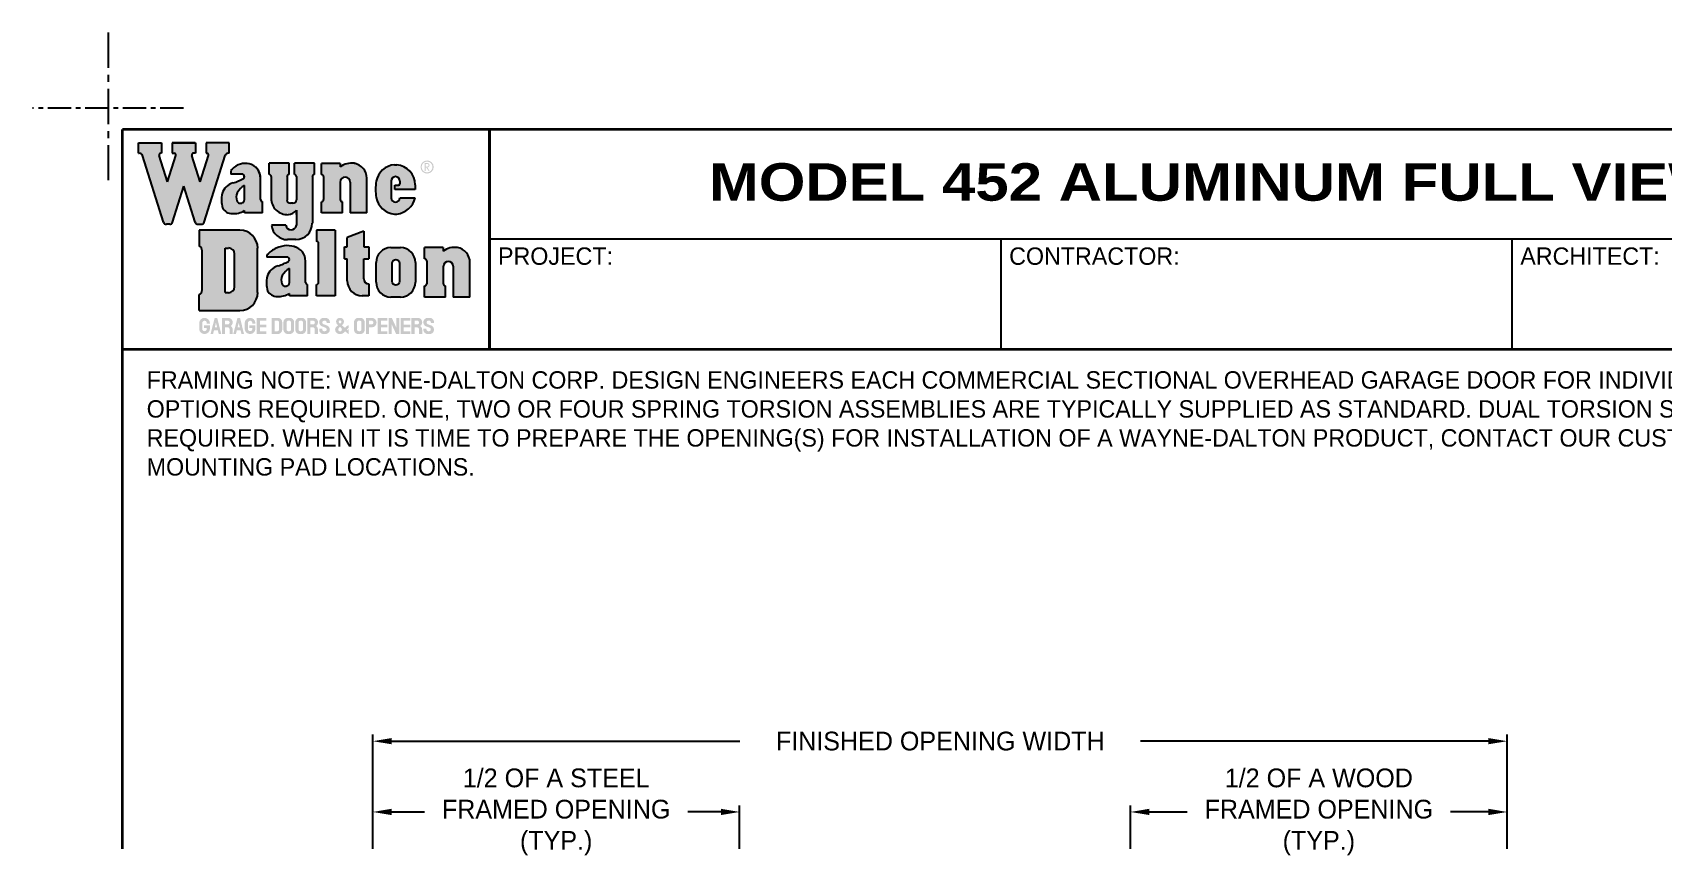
# Model space of a CAD drawing. Extents: x 541 to 3394, y 680 to 943.
# Drawn here: x 3047.4 to 3221.4, y 857.3 to 943.5 of the extents above; entities that cross this region are included whole.
import ezdxf

# ---------------------------------------------------------------- set-up
doc = ezdxf.new("R2010")
doc.units = 0
doc.header["$MEASUREMENT"] = 0
doc.linetypes.add('CENTER', pattern=[2, 1.25, -0.25, 0.25, -0.25])
doc.layers.get('0').update_dxf_attribs({"linetype": 'CONTINUOUS'})
doc.layers.get('DEFPOINTS').update_dxf_attribs({"linetype": 'CONTINUOUS'})
doc.layers.add('BORDER', color=2, linetype='CONTINUOUS')
doc.layers.add('POCHE', color=6, linetype='CONTINUOUS')
doc.dimstyles.get("Standard").update_dxf_attribs({"dimtxt": 2, "dimasz": 2, "dimexe": 0.7, "dimexo": 0.8, "dimgap": 0.7, "dimtad": 0, "dimtih": 1, "dimtoh": 1, "dimdec": 4, "dimzin": 0, "dimtxsty": 'STANDARD', "dimcen": 0.09, "dimazin": 3, "dimtfac": 1, "dimtdec": 4, "dimtofl": 0, "dimtmove": 0, "dimatfit": 3, "dimtolj": 1, "dimtzin": 0})

# ---------------------------------------------------------------- blocks, each defined once
blk = doc.blocks.new('*D4')
at = {"color": 0, "linetype": 'BYBLOCK'}
for p, q in [((3164.56, 855.17), (3164.56, 861.04)), ((3204.73, 855.17), (3204.73, 861.04)), ((3166.56, 860.34), (3170.61, 860.34)), ((3202.73, 860.34), (3198.68, 860.34))]:
    blk.add_line(p, q, dxfattribs=at)
for points in [[(3166.56, 860.68), (3166.56, 860.01), (3164.56, 860.34)], [(3202.73, 860.68), (3202.73, 860.01), (3204.73, 860.34)]]:
    blk.add_solid(points, dxfattribs=at)
at = {"layer": 'DEFPOINTS', "color": 0, "linetype": 'BYBLOCK'}
for p in [(3164.56, 860.34), (3164.56, 854.37), (3204.73, 854.37)]:
    blk.add_point(p, dxfattribs=at)
at = {"color": 0, "linetype": 'BYBLOCK', "insert": (3184.64, 860.34), "char_height": 2, "attachment_point": 5}
blk.add_mtext('\\A1;1/2 OF A WOOD\\PFRAMED OPENING\\P(TYP.)', dxfattribs=at)
blk = doc.blocks.new('*D5')
at = {"color": 0, "linetype": 'BYBLOCK'}
for p, q in [((3083.73, 855.17), (3083.73, 861.04)), ((3122.86, 855.17), (3122.86, 861.04)), ((3085.73, 860.34), (3089.26, 860.34)), ((3120.86, 860.34), (3117.33, 860.34))]:
    blk.add_line(p, q, dxfattribs=at)
for points in [[(3085.73, 860.68), (3085.73, 860.01), (3083.73, 860.34)], [(3120.86, 860.68), (3120.86, 860.01), (3122.86, 860.34)]]:
    blk.add_solid(points, dxfattribs=at)
at = {"layer": 'DEFPOINTS', "color": 0, "linetype": 'BYBLOCK'}
for p in [(3122.86, 860.34), (3083.73, 854.37), (3122.86, 854.37)]:
    blk.add_point(p, dxfattribs=at)
at = {"color": 0, "linetype": 'BYBLOCK', "insert": (3103.29, 860.34), "char_height": 2, "attachment_point": 5}
blk.add_mtext('\\A1;1/2 OF A STEEL\\PFRAMED OPENING\\P(TYP.)', dxfattribs=at)
blk = doc.blocks.new('*D7')
at = {"color": 0, "linetype": 'BYBLOCK'}
for p, q in [((3083.73, 854.97), (3083.73, 868.59)), ((3204.73, 855.17), (3204.73, 868.59)), ((3085.73, 867.89), (3122.89, 867.89)), ((3202.73, 867.89), (3165.63, 867.89))]:
    blk.add_line(p, q, dxfattribs=at)
for points in [[(3085.73, 868.22), (3085.73, 867.56), (3083.73, 867.89)], [(3202.73, 868.22), (3202.73, 867.56), (3204.73, 867.89)]]:
    blk.add_solid(points, dxfattribs=at)
at = {"layer": 'DEFPOINTS', "color": 0, "linetype": 'BYBLOCK'}
for p in [(3083.73, 867.89), (3083.73, 854.17), (3204.73, 854.37)]:
    blk.add_point(p, dxfattribs=at)
at = {"color": 0, "linetype": 'BYBLOCK', "insert": (3144.26, 867.89), "char_height": 2, "attachment_point": 5}
blk.add_mtext('\\A1;FINISHED OPENING WIDTH', dxfattribs=at)
blk = doc.blocks.new('A$C5A371CDF')
at = {"layer": 'BORDER', "color": 3}
for p, q in [((0, 53.1), (0, 60.7)), ((0, 60.7), (17.1, 60.7)), ((0, 53.1), (0.5, 53.1)), ((18.6, 1.6), (2.9, 51.4)), ((21.6, 31.6), (15.4, 51.4)), ((17.1, 53.1), (16.5, 53.1)), ((17.1, 60.7), (17.1, 53.1)), ((21.6, 31.6), (27.8, 51.4)), ((25.1, 60.7), (25.1, 53.1)), ((42.3, 60.7), (25.1, 60.7)), ((25.1, 53.1), (26.7, 53.1)), ((25.2, 60.7), (42.4, 60.7)), ((45.9, 31.6), (39.7, 51.4)), ((42.4, 53.1), (40.8, 53.1)), ((42.4, 60.7), (42.4, 53.1)), ((45.9, 31.6), (52.1, 51.4)), ((48.9, 1.6), (64.6, 51.4)), ((67.5, 60.7), (50.4, 60.7)), ((50.4, 60.7), (50.4, 53.1)), ((50.4, 53.1), (51, 53.1)), ((67.5, 53.1), (67, 53.1)), ((67.5, 53.1), (67.5, 60.7)), ((25.3, 1.6), (33.7, 28.3)), ((42.2, 1.6), (33.7, 28.3)), ((23.2, 0), (20.7, 0)), ((44.3, 0), (46.8, 0))]:
    blk.add_line(p, q, dxfattribs=at)
for centre, radius, start, end in [((0.3, 50.2), 2.87, 23.8032, 84.575), ((16.7, 51.7), 1.38, 97.4294, 193.0914), ((26.5, 51.7), 1.38, 346.9086, 82.5706), ((41, 51.7), 1.38, 97.4294, 193.0914), ((50.8, 51.7), 1.38, 346.9086, 82.5706), ((67.2, 50.2), 2.87, 95.425, 156.1968), ((20.7, 2.2), 2.23, 197.4566, 270), ((23.2, 2.2), 2.23, 270, 342.5434), ((44.3, 2.2), 2.23, 197.4566, 270), ((46.8, 2.2), 2.23, 270, 342.5434)]:
    blk.add_arc(centre, radius, start, end, dxfattribs=at)
blk = doc.blocks.new('A$C30C8439D')
at = {"layer": 'BORDER', "color": 3}
for p, q in [((14, 36.9), (0, 36.9)), ((0, 28.6), (0, 36.9)), ((14, 36.9), (14, 34.3)), ((24.7, 36.9), (24.5, 36.9)), ((1.6, 27), (1.6, 9.9)), ((33.8, 0), (33.8, 25.8)), ((14, 23), (14, 9.9)), ((21.4, 23), (21.4, 0)), ((0, 0), (0, 8.3)), ((15.6, 0), (0, 0)), ((15.6, 0), (15.6, 8.3)), ((33.8, 0), (21.4, 0))]:
    blk.add_line(p, q, dxfattribs=at)
for centre, radius, start, end in [((22.4, 23.1), 14, 81.4687, 127.0836), ((22.4, 25.7), 11.5, 0.7222, 79.1416), ((0, 27), 1.56, 0, 90), ((17.7, 23), 3.67, 0, 180), ((0, 9.9), 1.56, 270, 0), ((15.6, 9.9), 1.56, 180, 270)]:
    blk.add_arc(centre, radius, start, end, dxfattribs=at)
blk = doc.blocks.new('A$C3AFF48E5')
at = {"layer": 'BORDER', "color": 3}
for p, q in [((14.5, 48.2), (2, 43.6)), ((2, 36.5), (2, 43.6)), ((14.5, 48.2), (14.5, 36.5)), ((0, 36.5), (2, 36.5)), ((0, 27.6), (0, 36.5)), ((0, 27.6), (2, 27.6)), ((2, 11.1), (2, 27.6)), ((14.5, 36.5), (18.1, 36.5)), ((14.5, 12.5), (14.5, 27.6)), ((14.5, 27.6), (18.1, 27.6)), ((18.1, 36.5), (18.1, 27.6)), ((18.1, 8.9), (18.1, 0)), ((18.1, 0), (13.1, 0))]:
    blk.add_line(p, q, dxfattribs=at)
for centre, radius in [((18.1, 12.5), 3.63), ((13.1, 11.1), 11.1)]:
    blk.add_arc(centre, radius, 180, 270, dxfattribs=at)
blk = doc.blocks.new('A$C003E35E7')
at = {"layer": 'BORDER', "color": 3}
for p, q in [((7, 31.8), (7, 29.5)), ((15.3, 29.5), (7, 29.5)), ((29.3, 10.5), (29.3, 26.4)), ((17.2, 11.3), (17.2, 21)), ((17.2, 0.6), (17.2, 2.3)), ((30.8, 0.6), (17.2, 0.6)), ((30.8, 0.6), (30.8, 9))]:
    blk.add_line(p, q, dxfattribs=at)
for centre, radius, start, end in [((18.4, 23), 14.6, 106.572, 135.4618), ((18.2, 21.6), 15.9, 80.5415, 104.4613), ((18.1, 26.4), 11.1, 360, 76.2585), ((12.2, 29.1), 5.93, 135.6592, 152.5993), ((-2.1, 58.3), 37, 286.905, 300.0549), ((15.3, 27.6), 1.91, 358.4474, 89.2668), ((15.8, 27.6), 1.44, 296.5048, 0.6649), ((18.1, 26.4), 11.1, 360, 53.8483), ((19.7, 9.9), 19.7, 164.9529, 196.5029), ((12, 11.5), 11.9, 106.6326, 162.6633), ((20, 12.1), 8.9, 156.7262, 197.0716), ((24, 8.9), 13.9, 119.1597, 151.0415), ((8, 8.2), 8.15, 208.2403, 270.3139), ((9.2, 15.3), 15.3, 265.5805, 301.5914), ((14.3, 10.7), 3.01, 198.6203, 303.2947), ((12.8, 11.3), 4.45, 315, 0), ((30.8, 10.5), 1.56, 180, 270)]:
    blk.add_arc(centre, radius, start, end, dxfattribs=at)
blk = doc.blocks.new('A$C34F42C1B')
at = {"layer": 'BORDER', "color": 3}
for p, q in [((0, 60.1), (0, 48.4)), ((30.3, 60.1), (0, 60.1)), ((2.2, 15.6), (2.2, 44.5)), ((19.4, 46.7), (22, 46.7)), ((19.4, 13.4), (19.4, 46.7)), ((26.5, 17.8), (26.5, 42.3)), ((43.6, 13.4), (43.6, 46.7)), ((19.4, 13.4), (22, 13.4)), ((0, 0), (0, 11.7)), ((0, 0), (30.3, 0))]:
    blk.add_line(p, q, dxfattribs=at)
for centre, radius, start, end in [((30.3, 46.7), 13.4, 360, 90), ((-2.2, 44.5), 4.45, 0, 60), ((-2.2, 44.5), 4.45, 0, 60), ((22, 42.3), 4.45, 360, 90), ((-2.2, 15.6), 4.45, 300, 0), ((22, 17.8), 4.45, 270, 360), ((30.3, 13.4), 13.4, 270, 0)]:
    blk.add_arc(centre, radius, start, end, dxfattribs=at)
blk = doc.blocks.new('A$C6C01228E')
at = {"layer": 'BORDER', "color": 3}
for p, q in [((14, 49), (0, 49)), ((0, 49), (0, 40.6)), ((14, 49), (14, 0)), ((1.6, 9.9), (1.6, 39.1)), ((0, 0), (0, 8.3)), ((14, 0), (0, 0))]:
    blk.add_line(p, q, dxfattribs=at)
for centre, start, end in [((0, 39.1), 0, 90), ((0, 9.9), 270, 0)]:
    blk.add_arc(centre, 1.56, start, end, dxfattribs=at)
blk = doc.blocks.new('A$C4B0146AE')
at = {"layer": 'BORDER', "color": 3}
for p, q in [((0.4, 31.2), (0.4, 29.5)), ((15.3, 29.5), (0.4, 29.5)), ((29.3, 10.5), (29.3, 26.4)), ((17.2, 11.3), (17.2, 21)), ((17.2, 0.6), (17.2, 2.3)), ((30.8, 0.6), (17.2, 0.6)), ((30.8, 0.6), (30.8, 9))]:
    blk.add_line(p, q, dxfattribs=at)
for centre, radius, start, end in [((17.4, 11.6), 26.5, 94.7948, 112.3554), ((15.4, 18.1), 19.9, 69.0233, 90.5568), ((18.1, 26.4), 11.1, 360, 76.2585), ((17.2, 14.7), 23.5, 114.8073, 135.5301), ((-2.1, 58.3), 37, 286.905, 300.0549), ((15.3, 27.6), 1.91, 358.4474, 89.2668), ((15.8, 27.6), 1.44, 296.5048, 0.6649), ((19.7, 9.9), 19.7, 164.9529, 196.5029), ((12, 11.5), 11.9, 106.6326, 162.6633), ((20, 12.1), 8.9, 156.7262, 197.0716), ((24, 8.9), 13.9, 119.1597, 151.0415), ((8, 8.2), 8.15, 208.2403, 270.3139), ((9.2, 15.3), 15.3, 265.5805, 301.5914), ((14.3, 10.7), 3.01, 198.6203, 303.2947), ((12.8, 11.3), 4.45, 315, 0), ((30.8, 10.5), 1.56, 180, 270)]:
    blk.add_arc(centre, radius, start, end, dxfattribs=at)
blk = doc.blocks.new('A$C2B600A7C')
at = {"layer": 'BORDER', "color": 3}
for p, q in [((0, 48.6), (0, 57)), ((14.9, 57), (0, 57)), ((14.9, 48.6), (14.9, 57)), ((18.9, 48.6), (18.9, 57)), ((33.8, 57), (18.9, 57)), ((33.8, 48.6), (33.8, 57)), ((1.6, 47.1), (1.6, 30.9)), ((13.4, 47.1), (13.4, 29.8)), ((20.5, 47.1), (20.5, 29.8)), ((32.3, 47.1), (32.3, 12.2)), ((17.8, 27.2), (16, 27.2)), ((20.5, 22), (20.5, 10.7)), ((20.5, 18.7), (20.5, 20)), ((12.4, 10.7), (1.7, 10.7)), ((20, 0), (13.8, 0))]:
    blk.add_line(p, q, dxfattribs=at)
for centre, radius, start, end in [((0, 47.1), 1.56, 0, 90), ((14.9, 47.1), 1.56, 90, 180), ((18.9, 47.1), 1.56, 0, 90), ((33.8, 47.1), 1.56, 90, 180), ((13.8, 30.9), 12.3, 180.0258, 272.0447), ((16, 29.8), 2.67, 180, 270), ((17.8, 29.8), 2.67, 270, 0), ((13.4, 27.7), 9.02, 275.1101, 321.2651), ((20, 12.2), 12.2, 270, 0), ((13.8, 12.2), 12.2, 187.312, 270), ((16.5, 11.5), 4.17, 191.2025, 269.37), ((16.4, 11.5), 4.17, 270.63, 348.7975)]:
    blk.add_arc(centre, radius, start, end, dxfattribs=at)
blk = doc.blocks.new('A$C75AE7C7C')
at = {"layer": 'BORDER', "color": 3}
for p, q in [((11.1, 36.9), (18.3, 36.9)), ((0, 11.1), (0, 25.8)), ((29.4, 25.8), (29.4, 11.1)), ((18.3, 0), (11.1, 0))]:
    blk.add_line(p, q, dxfattribs=at)
blk.add_lwpolyline([(12, 11.6), (12, 25.4, -1), (17.4, 25.4), (17.4, 11.6, -1), (12, 11.6, -0.367531)], format="xyb", dxfattribs=at)
for centre, start, end in [((11.1, 25.8), 90, 180), ((18.3, 25.8), 0, 90), ((11.1, 11.1), 180, 270), ((18.3, 11.1), 270, 0)]:
    blk.add_arc(centre, 11.1, start, end, dxfattribs=at)
blk = doc.blocks.new('A$C48540B6E')
at = {"color": 3}
blk.add_arc((36.5, 18.5), 36.5, 170.4866, 189.5134, dxfattribs=at)
at = {"layer": 'BORDER', "color": 3}
for p, q in [((14.1, 36.9), (15.8, 36.9)), ((11.6, 24.7), (11.6, 12.2)), ((18.2, 24.7), (18.2, 22.7)), ((14.3, 18.5), (14.3, 21.6)), ((14.3, 21.6), (17.2, 21.6)), ((29.6, 18.5), (14.3, 18.5)), ((18.2, 12.2), (29.6, 12.2)), ((29.6, 21.9), (29.6, 18.5)), ((14.1, 0), (15.8, 0))]:
    blk.add_line(p, q, dxfattribs=at)
for centre, radius, start, end in [((15.5, 21.8), 15.2, 95.2784, 169.6754), ((14.4, 21.8), 15.2, 0.4199, 84.7216), ((14.9, 24.7), 3.29, 0, 180), ((15.5, 15.2), 15.2, 190.3246, 264.7216), ((14.9, 12.2), 3.29, 180, 0), ((14.1, 15.9), 15.9, 276.134, 346.9086), ((17.1, 22.7), 1.13, 276.0467, 359.7401)]:
    blk.add_arc(centre, radius, start, end, dxfattribs=at)
blk = doc.blocks.new('A$C4AB82BE2')
at = {"layer": 'POCHE'}
h = blk.add_hatch(color=7, dxfattribs=at)
h.paths.add_polyline_path([(220.3, 124.7, 1), (210.5, 124.7, 1)])
h.paths.add_polyline_path([(211.3, 124.7, -1), (219.4, 124.7, -1)], flags=16)
h.paths.add_polyline_path([(215.6, 124.4), (217.2, 121.8), (216.5, 121.8), (214.8, 124.4), (214.2, 124.4), (214.2, 121.8), (213.5, 121.8), (213.5, 127.6), (215.6, 127.6, -1)], flags=0)
h.paths.add_polyline_path([(215.6, 125), (214.2, 125), (214.2, 127), (215.6, 127, -1)], flags=0)
h.paths.add_polyline_path([(192.8, 126.5), (191, 126.5, 0.336522), (177.4, 114, 0.083211), (177.4, 101.9, 0.336522), (191, 89.5), (192.8, 89.5, 0.319019), (206.6, 101.7), (195.1, 101.7, -1), (188.6, 101.7), (188.6, 114.2, -1), (195.1, 114.2), (195.1, 112.2, -0.384932), (194.1, 111.1), (191.2, 111.1), (191.2, 108), (206.6, 108), (206.6, 111.4, 0.385375)])
h.paths.add_polyline_path([(170.3, 116.3, 0.356179), (161, 127.5, 0.201703), (150.5, 124.8), (150.5, 127.5), (136.5, 127.5), (136.5, 119.1, -0.414214), (138, 117.5), (138, 100.4, -0.414214), (136.5, 98.9), (136.5, 90.5), (152.1, 90.5), (152.1, 98.9, -0.414214), (150.5, 100.4), (150.5, 113.5, -1), (157.8, 113.5), (157.8, 90.5), (170.3, 90.5)])
h.paths.add_polyline_path([(129.7, 117.5, -0.414214), (131.2, 119.1), (131.2, 127.5), (116.3, 127.5), (116.3, 119.1, -0.414214), (117.9, 117.5), (117.9, 100.3, -0.414214), (115.2, 97.6), (113.4, 97.6, -0.414214), (110.8, 100.3), (110.8, 117.5, -0.414214), (112.3, 119.1), (112.3, 127.5), (97.4, 127.5), (97.4, 119.1, -0.414214), (99, 117.5), (99, 101.4, 0.424572), (111.6, 89.2, 0.204157), (117.9, 92.5), (117.9, 81.2, -0.354941), (113.8, 77.8, -0.354941), (109.8, 81.2), (99.1, 81.2, 0.37731), (111.2, 70.5), (117.4, 70.5, 0.414214), (129.7, 82.7)])
h.paths.add_polyline_path([(92.7, 98.9, -0.414214), (91.1, 100.4), (91.1, 116.3, 0.239379), (86.5, 125.3, 0.098096), (82.6, 127.1, 0.10475), (76, 126.8, 0.126728), (69.8, 123.1, 0.07405), (68.8, 121.7), (68.8, 119.4), (77.1, 119.4, -0.425947), (79, 117.5, -0.287502), (78.2, 116.2, -0.058021), (70.4, 112.8, 0.24756), (62.5, 104.9, 0.138539), (62.6, 94.2, 0.27767), (69.9, 89.9, 0.158433), (79.1, 92.2), (79.1, 90.5), (92.7, 90.5)])
h.paths.add_polyline_path([(77.8, 98, -0.46735), (73.3, 99.4, -0.177881), (73.7, 105.5, -0.140015), (79.1, 110.9), (79.1, 101.2, -0.198912)], flags=16)
h.paths.add_polyline_path([(64.6, 133.4, -0.271562), (67, 135.1), (67.5, 135.1), (67.5, 142.7), (50.4, 142.7), (50.4, 135.1), (51, 135.1, -0.489853), (52.1, 133.2), (45.9, 113.5), (39.7, 133.2, -0.489853), (40.8, 135.1), (42.4, 135.1), (42.4, 142.7), (25.1, 142.7), (25.1, 135.1), (26.7, 135.1, -0.489853), (27.8, 133.2), (21.6, 113.5), (15.4, 133.2, -0.489853), (16.5, 135.1), (17.1, 135.1), (17.1, 142.7), (0, 142.7), (0, 135.1), (0.5, 135.1, -0.271562), (2.9, 133.4), (18.6, 83.5, 0.327543), (20.7, 82), (23.2, 82, 0.327543), (25.3, 83.5), (33.7, 110.3), (42.2, 83.5, 0.327543), (44.3, 82), (46.8, 82, 0.327543), (48.9, 83.5)])
h.paths.add_polyline_path([(88.8, 64.2, 0.414214), (75.5, 77.6), (45.2, 77.6), (45.2, 65.9, -0.267949), (47.4, 62), (47.4, 33.1, -0.267949), (45.2, 29.2), (45.2, 17.5), (75.5, 17.5, 0.414214), (88.8, 30.9)])
h.paths.add_polyline_path([(71.7, 35.3, -0.414214), (67.2, 30.9), (64.6, 30.9), (64.6, 64.2), (67.2, 64.2, -0.414214), (71.7, 59.8)], flags=16)
h.paths.add_polyline_path([(117.9, 64.7, 0.094235), (110.6, 66, 0.076773), (102.7, 64.1, 0.090668), (95.8, 59.2), (95.8, 57.6), (110.6, 57.6, -0.425947), (112.6, 55.6, -0.287502), (111.8, 54.3, -0.058021), (103.9, 50.9, 0.24756), (96, 43.1, 0.138539), (96.2, 32.4, 0.27767), (103.4, 28.1, 0.158433), (112.6, 30.3), (112.6, 28.6), (126.2, 28.6), (126.2, 37, -0.414214), (124.6, 38.5), (124.6, 54.5, 0.299793)])
h.paths.add_polyline_path([(112.6, 49), (112.6, 39.3, -0.198912), (111.3, 36.2, -0.46735), (106.9, 37.5, -0.177881), (107.2, 43.6, -0.140015)], flags=16)
h.paths.add_polyline_path([(146.8, 77.6), (132.8, 77.6), (132.8, 69.3, -0.414214), (134.3, 67.7), (134.3, 38.5, -0.414214), (132.8, 37), (132.8, 28.6), (146.8, 28.6)])
h.paths.add_polyline_path([(168.2, 56.2), (171.8, 56.2), (171.8, 65.1), (168.2, 65.1), (168.2, 76.9), (155.7, 72.3), (155.7, 65.1), (153.7, 65.1), (153.7, 56.2), (155.7, 56.2), (155.7, 39.8, 0.414214), (166.8, 28.6), (171.8, 28.6), (171.8, 37.5, -0.414214), (168.2, 41.2)])
h.paths.add_polyline_path([(206.7, 53.5, 0.414214), (195.5, 64.6), (188.4, 64.6, 0.414214), (177.3, 53.5), (177.3, 38.8, 0.414214), (188.4, 27.6), (195.5, 27.6, 0.414214), (206.7, 38.8)])
h.paths.add_polyline_path([(189.3, 53, -1), (194.7, 53), (194.7, 39.2, -1), (189.3, 39.2)], flags=16)
h.paths.add_polyline_path([(227.6, 50.7, -1), (234.9, 50.7), (234.9, 27.6), (247.4, 27.6), (247.4, 53.5, 0.356179), (238, 64.6, 0.201703), (227.6, 61.9), (227.6, 64.6), (213.5, 64.6), (213.5, 56.2, -0.414214), (215.1, 54.7), (215.1, 37.5, -0.414214), (213.5, 36), (213.5, 27.6), (229.1, 27.6), (229.1, 36, -0.414214), (227.6, 37.5)])
h.paths.add_polyline_path([(217.2, 12.1), (215.9, 12.1, 0.797422), (214.4, 5.8), (217.4, 4.7, -0.797753), (216.9, 2.1), (216.3, 2.1, -0.425472), (214.9, 3.5), (214.9, 3.9), (212.6, 3.9), (212.6, 3.3, 0.414214), (215.9, 0), (217.2, 0, 0.797753), (218.7, 6.3), (215.7, 7.4, -0.797753), (216.3, 10), (216.9, 10, -0.425472), (218.2, 8.6), (218.2, 8.2), (220.6, 8.2), (220.6, 8.8, 0.414214)])
h.paths.add_polyline_path([(208.4, 12.1), (203.7, 12.1), (203.7, 0), (206, 0), (206, 5), (208, 5, -0.414214), (209.3, 3.6), (209.3, 0), (211.7, 0), (211.7, 3.3, 0.245228), (210.3, 6, 0.733998)])
h.paths.add_polyline_path([(208, 7.2), (206, 7.2), (206, 10), (208, 10, -1)], flags=16)
h.paths.add_polyline_path([(202.8, 7.1), (197.9, 7.1), (197.9, 10), (202.8, 10), (202.8, 12.1), (195.6, 12.1), (195.6, 0), (202.8, 0), (202.8, 2.1), (197.9, 2.1), (197.9, 5), (202.8, 5)])
h.paths.add_polyline_path([(194.7, 12.1), (192.3, 12.1), (192.3, 5), (189, 12.1), (186.7, 12.1), (186.7, 0), (189, 0), (189, 7.1), (192.3, 0), (194.7, 0)])
h.paths.add_polyline_path([(185.8, 2.1), (180.9, 2.1), (180.9, 5), (185.8, 5), (185.8, 7.1), (180.9, 7.1), (180.9, 10), (185.8, 10), (185.8, 12.1), (178.5, 12.1), (178.5, 0), (185.8, 0)])
h.paths.add_polyline_path([(174.1, 12.1), (169.7, 12.1), (169.7, 0), (172, 0), (172, 5), (174.1, 5, 1)])
h.paths.add_polyline_path([(172, 7.2), (172, 10), (173.9, 10, -1), (173.9, 7.2)], flags=16)
h.paths.add_polyline_path([(168.8, 3.3), (168.8, 8.8, 0.414214), (165.5, 12.1), (164.1, 12.1, 0.414214), (160.8, 8.8), (160.8, 3.3, 0.414214), (164.1, 0), (165.5, 0, 0.414214)])
h.paths.add_polyline_path([(165.1, 2.1), (164.5, 2.1, -0.425472), (163.1, 3.5), (163.1, 8.6, -0.425472), (164.5, 10), (165.1, 10, -0.425472), (166.4, 8.6), (166.4, 3.5, -0.425472)], flags=16)
h.paths.add_polyline_path([(155.6, 3.3), (156.9, 4.6), (156.9, 6.6), (156.2, 6.6), (154.1, 4.6), (151.8, 6.5), (152.2, 6.9, 0.275888), (153.2, 10, 0.33946), (150.7, 12.1), (150, 12.1, 0.33946), (147.5, 10, 0.275888), (148.6, 6.9), (148.9, 6.5), (147.7, 5.5, 0.212368), (146.7, 3.2, 0.399461), (150, 0), (150.4, 0), (150.7, 0, 0.186711), (153, 0.9), (154.2, 2), (156.6, 0), (156.9, 0), (156.9, 3.4), (156.3, 3.4), (156.3, 2.7)])
h.paths.add_polyline_path([(150.4, 1.9, -0.682393), (149.6, 4.6), (150.4, 5.3), (151.2, 4.6, -0.682393)], flags=16)
h.paths.add_polyline_path([(150.4, 7.8), (149.7, 8.3, -0.695473), (150.4, 10.2, -0.695473), (151, 8.3)], flags=16)
h.paths.add_polyline_path([(140.9, 6.3), (137.9, 7.4, -0.797753), (138.5, 10), (139.1, 10, -0.425472), (140.4, 8.6), (140.4, 8.2), (142.8, 8.2), (142.8, 8.8, 0.414214), (139.5, 12.1), (138.1, 12.1, 0.797422), (136.7, 5.8), (139.7, 4.7, -0.797753), (139.1, 2.1), (138.5, 2.1, -0.425472), (137.1, 3.5), (137.1, 3.9), (134.8, 3.9), (134.8, 3.3, 0.414214), (138.1, 0), (139.5, 0, 0.797753)])
h.paths.add_polyline_path([(132.5, 6, 0.733998), (130.6, 12.1), (125.9, 12.1), (125.9, 0), (128.2, 0), (128.2, 5), (130.2, 5, -0.414214), (131.5, 3.6), (131.5, 0), (133.9, 0), (133.9, 3.3, 0.245228)])
h.paths.add_polyline_path([(128.2, 7.2), (128.2, 10), (130.2, 10, -1), (130.2, 7.2)], flags=16)
h.paths.add_polyline_path([(125, 3.3), (125, 8.8, 0.414214), (121.7, 12.1), (120.3, 12.1, 0.414214), (117, 8.8), (117, 3.3, 0.414214), (120.3, 0), (121.7, 0, 0.414214)])
h.paths.add_polyline_path([(121.3, 2.1), (120.7, 2.1, -0.425472), (119.4, 3.5), (119.4, 8.6, -0.425472), (120.7, 10), (121.3, 10, -0.425472), (122.7, 8.6), (122.7, 3.5, -0.425472)], flags=16)
h.paths.add_polyline_path([(116.1, 3.3), (116.1, 8.8, 0.414214), (112.8, 12.1), (111.5, 12.1, 0.414214), (108.1, 8.8), (108.1, 3.3, 0.414214), (111.5, 0), (112.8, 0, 0.414214)])
h.paths.add_polyline_path([(112.4, 2.1), (111.8, 2.1, -0.425472), (110.5, 3.5), (110.5, 8.6, -0.425472), (111.8, 10), (112.4, 10, -0.425472), (113.8, 8.6), (113.8, 3.5, -0.425472)], flags=16)
h.paths.add_polyline_path([(107.2, 3.3), (107.2, 8.8, 0.414214), (103.9, 12.1), (99.3, 12.1), (99.3, 0), (103.9, 0, 0.414214)])
h.paths.add_polyline_path([(101.6, 2.1), (101.6, 10), (103.6, 10, -0.425472), (104.9, 8.6), (104.9, 3.5, -0.425472), (103.6, 2.1)], flags=16)
h.paths.add_polyline_path([(95.3, 2.1), (90.5, 2.1), (90.5, 5), (95.3, 5), (95.3, 7.1), (90.5, 7.1), (90.5, 10), (95.3, 10), (95.3, 12.1), (88.1, 12.1), (88.1, 0), (95.3, 0)])
h.paths.add_polyline_path([(87.2, 6.6), (82.7, 6.6), (82.7, 4.6), (84.9, 4.6), (84.9, 3.9, -1.026783), (81.6, 3.8), (81.6, 8.3, -1.026783), (84.9, 8.2), (84.9, 7.8), (87.2, 7.8), (87.2, 8.3, 0.924635), (79.2, 8.5), (79.2, 3.6, 0.924635), (87.2, 3.8)])
h.paths.add_polyline_path([(75.7, 12.1), (74.7, 12.1), (73.8, 12.1), (70.7, 0), (72.6, 0), (73.3, 2.8), (74.7, 2.8), (76.1, 2.8), (76.8, 0), (78.7, 0)])
h.paths.add_polyline_path([(75.6, 5), (74.7, 5), (73.9, 5), (74.7, 8.4)], flags=16)
h.paths.add_polyline_path([(68.8, 6, 0.733998), (66.9, 12.1), (62.2, 12.1), (62.2, 0), (64.6, 0), (64.6, 5), (66.5, 5, -0.414214), (67.9, 3.6), (67.9, 0), (70.2, 0), (70.2, 3.3, 0.245228)])
h.paths.add_polyline_path([(64.6, 7.2), (64.6, 10), (66.5, 10, -1), (66.5, 7.2)], flags=16)
h.paths.add_polyline_path([(58.7, 12.1), (57.7, 12.1), (56.8, 12.1), (53.7, 0), (55.6, 0), (56.3, 2.8), (57.7, 2.8), (59.1, 2.8), (59.8, 0), (61.7, 0)])
h.paths.add_polyline_path([(58.6, 5), (57.7, 5), (56.9, 5), (57.7, 8.4)], flags=16)
h.paths.add_polyline_path([(53.2, 6.6), (48.7, 6.6), (48.7, 4.6), (50.9, 4.6), (50.9, 3.9, -1.026783), (47.5, 3.8), (47.5, 8.3, -1.026783), (50.9, 8.2), (50.9, 7.8), (53.2, 7.8), (53.2, 8.3, 0.924635), (45.2, 8.5), (45.2, 3.6, 0.924635), (53.2, 3.8)])
at = {"color": 7}
blk.add_blockref('A$C5A371CDF', (0, 82), dxfattribs=at)
at = {"color": 3}
for name, p in [('A$C003E35E7', (61.8, 89.9)), ('A$C2B600A7C', (97.4, 70.5)), ('A$C30C8439D', (136.5, 90.5)), ('A$C48540B6E', (176.9, 89.5)), ('A$C34F42C1B', (45.2, 17.5)), ('A$C6C01228E', (132.8, 28.6)), ('A$C3AFF48E5', (153.7, 28.6)), ('A$C4B0146AE', (95.4, 28)), ('A$C75AE7C7C', (177.3, 27.6)), ('A$C30C8439D', (213.5, 27.6))]:
    blk.add_blockref(name, p, dxfattribs=at)

msp = doc.modelspace()

# ---------------------------------------------------------------- linework, layer by layer
at = {"color": 7}
for p, q in [((3314.21213, 921.4229, 16.66719), (3096.18304, 921.4229, 16.66719)), ((3150.70387, 921.4229, 16.66719), (3150.70387, 909.69256, 16.66719)), ((3205.22471, 921.4229, 16.66719), (3205.22471, 909.69256, 16.66719))]:
    msp.add_line(p, q, dxfattribs=at)
at = {"color": 7, "elevation": 16.66719}
for points, const_width in [([(3057.0003, 933.15323), (3057.0003, 693.52383)], 0.28892), ([(3382.58494, 933.15323), (3057.0003, 933.15323)], 0.28892), ([(3096.18304, 933.15323), (3096.18304, 909.69256)], 0.3467), ([(3382.58494, 909.69256), (3057.0003, 909.69256)], 0.28892)]:
    msp.add_lwpolyline(points, dxfattribs=dict(at, const_width=const_width))
at = {"layer": 'DEFPOINTS', "color": 1, "linetype": 'CENTER', "ltscale": 3}
msp.add_line((3055.50102, 943.45286, 16.66719), (3055.50102, 927.34217, 16.66719), dxfattribs=at)
at = {"layer": 'DEFPOINTS', "color": 1, "linetype": 'CENTER', "ltscale": 2}
msp.add_line((3063.55636, 935.39751, 16.66719), (3047.44568, 935.39751, 16.66719), dxfattribs=at)

# ---------------------------------------------------------------- block references
at = {"xscale": 0.1428571428571428, "yscale": 0.1428571428571428, "zscale": 0.1428571428571428}
msp.add_blockref('A$C4AB82BE2', (3058.75404, 911.30716), dxfattribs=at)

# ---------------------------------------------------------------- texts
at = {"color": 7}
for s, insert, char_height, width, attachment_point in [('\\fArial Black|b0|i0|c0|p34;MODEL 452 ALUMINUM FULL VIEW OVERHEAD DOORS', (3205.38208, 927.49772, 16.66719), 4, 208.8197, 5), ('FRAMING NOTE: WAYNE-DALTON CORP. DESIGN ENGINEERS EACH COMMERCIAL SECTIONAL OVERHEAD GARAGE DOOR FOR INDIVIDUAL APPLICATIONS BASED ON PRODUCT & OPTIONS REQUIRED. ONE, TWO OR FOUR SPRING TORSION ASSEMBLIES ARE TYPICALLY SUPPLIED AS STANDARD. DUAL TORSION SHAFT ASSEMBLIES ARE SUPPLIED WHEN REQUIRED. WHEN IT IS TIME TO PREPARE THE OPENING(S) FOR INSTALLATION OF A WAYNE-DALTON PRODUCT, CONTACT OUR CUSTOMER SERVICE REPRESENTATIVES FOR MOUNTING PAD LOCATIONS.', (3059.61308, 907.34229), 1.854, 225.7719, 1)]:
    msp.add_mtext(s, dxfattribs=dict(at, insert=insert, char_height=char_height, width=width, attachment_point=attachment_point))
at = {"color": 4, "attachment_point": 4}
for s, insert, char_height, width in [('PROJECT:', (3097.08702, 919.60463, 16.66719), 1.854438, 42.8815989), ('CONTRACTOR:', (3151.60785, 919.60463, 16.66719), 1.8544376, 42.8816), ('ARCHITECT:', (3206.12869, 919.60463, 16.66719), 1.854438, 42.8816179)]:
    msp.add_mtext(s, dxfattribs=dict(at, insert=insert, char_height=char_height, width=width))

# ---------------------------------------------------------------- dimensions: what is measured, and where the dimension line sits
at = {"color": 1}
for base, p1, p2, text, picture, middle in [((3083.72767, 867.88947), (3204.72767, 854.3739), (3083.72767, 854.17467), 'FINISHED OPENING WIDTH', '*D7', (3144.25954, 867.88947)), ((3122.85751, 860.34308), (3083.72767, 854.3739), (3122.85751, 854.3739), '1/2 OF A STEEL\\PFRAMED OPENING\\P(TYP.)', '*D5', (3103.29259, 860.34308)), ((3164.561, 860.34308), (3204.72767, 854.3739), (3164.561, 854.3739), '1/2 OF A WOOD\\PFRAMED OPENING\\P(TYP.)', '*D4', (3184.64434, 860.34308))]:
    dim = msp.add_linear_dim(base=base, p1=p1, p2=p2, text=text, dimstyle='STANDARD', override={"dimexo": 0.8}, dxfattribs=at)
    dim.commit()
    dim.dimension.update_dxf_attribs({"geometry": picture, "text_midpoint": middle, "dimtype": 160})

doc.saveas('drawing.dxf')
